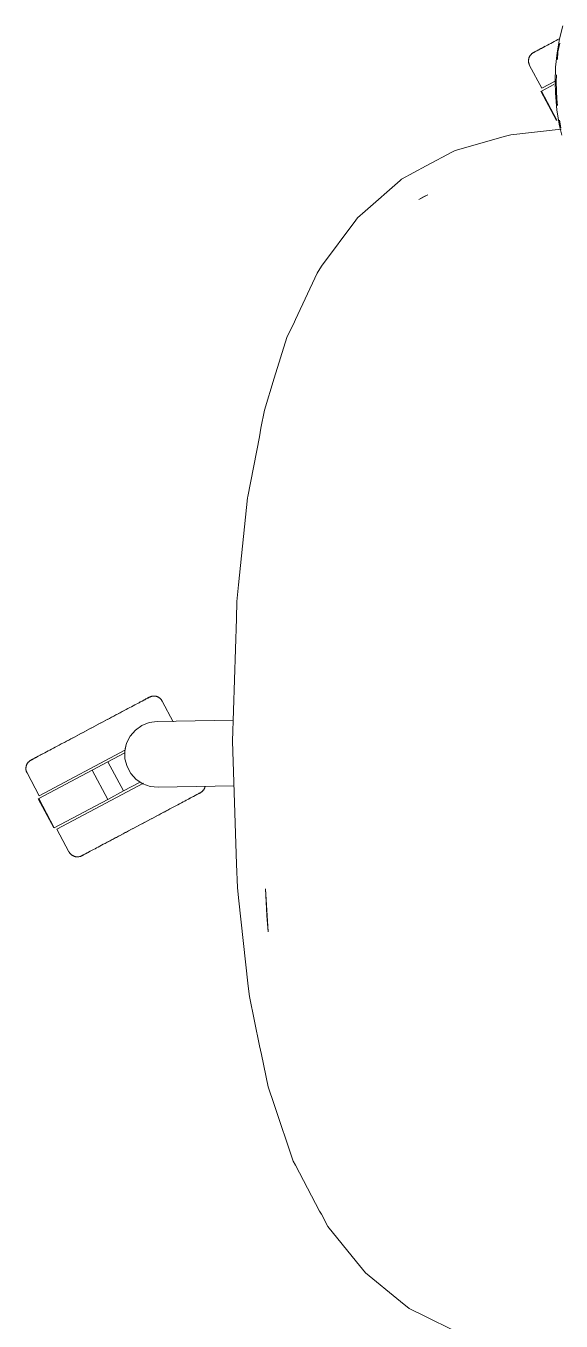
# Model space of a CAD drawing. Header units: millimetres. Extents: x 90978 to 295199, y -4084 to 97293.
# Drawn here: x 196495 to 196722, y 30872 to 31422 of the extents above; entities that cross this region are included whole.
import ezdxf

# ---------------------------------------------------------------- set-up
doc = ezdxf.new("R2010")
doc.units = ezdxf.units.MM
doc.header["$MEASUREMENT"] = 0
doc.layers.add('G-IMPT', color=8, linetype='CONTINUOUS', lineweight=9)
doc.layers.add('I-FURN', color=8, linetype='CONTINUOUS', lineweight=9)

msp = doc.modelspace()

# ---------------------------------------------------------------- linework, layer by layer
at = {"layer": 'G-IMPT'}
for p, q in [((196722.57, 31422.18), (196721.14, 31416.7)), ((196720.14, 31410.76), (196721.14, 31416.7)), ((196721.32, 31414.85), (196720.55, 31411.1)), ((196720.14, 31410.76), (196719.57, 31404.61)), ((196720.55, 31411.1), (196720.36, 31407.9)), ((196719.39, 31398.27), (196719.57, 31404.61)), ((196719.96, 31401.38), (196719.77, 31398.27)), ((196719.48, 31393.77), (196719.39, 31398.27)), ((196720, 31391.11), (196719.77, 31398.27)), ((196719.48, 31393.77), (196720.06, 31386.45)), ((196720, 31391.11), (196720.39, 31388.33)), ((196721.17, 31379.69), (196720.06, 31386.45)), ((196722.15, 31375.76), (196721.17, 31379.69)), ((196721.26, 31382.14), (196721.72, 31378.85)), ((196698.3, 31375.29), (196676.96, 31369.29)), ((196698.3, 31375.29), (196700.56, 31375.93)), ((196721.84, 31378.34), (196700.56, 31375.93)), ((196675.84, 31368.69), (196664.61, 31362.68)), ((196676.96, 31369.29), (196675.84, 31368.69)), ((196664.61, 31362.68), (196654.17, 31357.1)), ((196653.51, 31356.51), (196654.17, 31357.1)), ((196638.72, 31343.49), (196653.51, 31356.51)), ((196661.47, 31348.49), (196665.36, 31350.44)), ((196661.47, 31348.49), (196663.77, 31349.66)), ((196663.77, 31349.66), (196665.36, 31350.44)), ((196634.74, 31339.65), (196635.46, 31340.62)), ((196638.72, 31343.49), (196635.46, 31340.62)), ((196620.17, 31320.16), (196634.74, 31339.65)), ((196619.71, 31319.38), (196618.77, 31317.81)), ((196620.17, 31320.16), (196619.71, 31319.38)), ((196618.34, 31317.1), (196609.08, 31297.46)), ((196618.34, 31317.1), (196618.77, 31317.81)), ((196605.45, 31289.78), (196608.65, 31296.54)), ((196609.08, 31297.46), (196608.65, 31296.54)), ((196605.45, 31289.78), (196600.13, 31272.51)), ((196600.13, 31272.51), (196595.94, 31258.9)), ((196595.94, 31258.9), (196594.48, 31251.3)), ((196593.78, 31247.63), (196588.91, 31222.25)), ((196593.78, 31247.63), (196594.48, 31251.3)), ((196588.82, 31221.79), (196585, 31184.8)), ((196588.82, 31221.79), (196588.91, 31222.25)), ((196585, 31184.8), (196584.27, 31177.73)), ((196584.04, 31170.47), (196584.27, 31177.73)), ((196582.43, 31118.31), (196584.04, 31170.47)), ((196584.13, 31066.13), (196582.43, 31118.31)), ((196584.13, 31066.13), (196584.45, 31056.18)), ((196584.94, 31051.81), (196584.45, 31056.18)), ((196596.34, 31055.65), (196596.97, 31044.31)), ((196596.34, 31055.65), (196597.58, 31037.37)), ((196584.94, 31051.81), (196589.07, 31014.37)), ((196597.58, 31037.37), (196596.97, 31044.31)), ((196589.55, 31009.95), (196589.07, 31014.37)), ((196593.9, 30989.01), (196589.55, 31009.95)), ((196593.9, 30989.01), (196594.67, 30985.33)), ((196594.67, 30985.33), (196597.54, 30971.5)), ((196600.05, 30964.07), (196597.54, 30971.5)), ((196600.05, 30964.07), (196608.2, 30939.98)), ((196609.08, 30938.32), (196608.2, 30939.98)), ((196619.37, 30918.81), (196609.08, 30938.32)), ((196619.37, 30918.81), (196620.1, 30917.43)), ((196622.81, 30912.3), (196620.1, 30917.43)), ((196622.81, 30912.3), (196635.02, 30897.17)), ((196638.78, 30892.51), (196635.02, 30897.17)), ((196653.72, 30880.34), (196638.78, 30892.51)), ((196653.72, 30880.34), (196657.38, 30877.36)), ((196657.38, 30877.36), (196664.54, 30873.84)), ((196676.01, 30868.19), (196664.54, 30873.84))]:
    msp.add_line(p, q, dxfattribs=at)
at = {"layer": 'I-FURN'}
for p, q in [((196711.46, 31411.55), (196711.8, 31411.73)), ((196712, 31411.83), (196711.64, 31411.65)), ((196711.8, 31411.73), (196712.17, 31411.93)), ((196712.39, 31412.04), (196712, 31411.83)), ((196712.17, 31411.93), (196712.58, 31412.15)), ((196712.82, 31412.27), (196712.39, 31412.04)), ((196712.58, 31412.15), (196713.03, 31412.38)), ((196713.29, 31412.52), (196712.82, 31412.27)), ((196713.03, 31412.38), (196713.51, 31412.64)), ((196713.79, 31412.79), (196713.29, 31412.52)), ((196713.51, 31412.64), (196714.03, 31412.91)), ((196714.32, 31413.07), (196713.79, 31412.79)), ((196714.03, 31412.91), (196714.58, 31413.21)), ((196714.89, 31413.37), (196714.32, 31413.07)), ((196714.58, 31413.21), (196715.16, 31413.52)), ((196715.49, 31413.69), (196714.89, 31413.37)), ((196716.13, 31414.03), (196715.49, 31413.69)), ((196716.79, 31414.38), (196716.13, 31414.03)), ((196717.48, 31414.75), (196716.79, 31414.38)), ((196718.21, 31415.14), (196717.48, 31414.75)), ((196718.96, 31415.53), (196718.21, 31415.14)), ((196719.73, 31415.95), (196718.96, 31415.53)), ((196720.53, 31416.37), (196719.73, 31415.95)), ((196721.36, 31416.81), (196720.53, 31416.37)), ((196708.05, 31407.44), (196708.06, 31407.6)), ((196708.05, 31407.28), (196708.05, 31407.44)), ((196708.06, 31407.12), (196708.05, 31407.28)), ((196708.06, 31407.6), (196708.08, 31407.76)), ((196708.07, 31406.96), (196708.06, 31407.12)), ((196708.08, 31406.8), (196708.07, 31406.96)), ((196708.08, 31407.76), (196708.1, 31407.92)), ((196708.11, 31406.64), (196708.08, 31406.8)), ((196708.1, 31407.92), (196708.12, 31408.08)), ((196708.14, 31406.48), (196708.11, 31406.64)), ((196708.12, 31408.08), (196708.16, 31408.24)), ((196708.17, 31406.32), (196708.14, 31406.48)), ((196708.16, 31408.24), (196708.2, 31408.39)), ((196708.22, 31406.17), (196708.17, 31406.32)), ((196708.2, 31408.39), (196708.24, 31408.55)), ((196708.24, 31408.55), (196708.3, 31408.7)), ((196708.3, 31408.7), (196708.36, 31408.85)), ((196708.36, 31408.85), (196708.42, 31409)), ((196708.42, 31409), (196708.49, 31409.14)), ((196708.49, 31409.14), (196708.57, 31409.29)), ((196708.57, 31409.29), (196708.65, 31409.43)), ((196708.65, 31409.43), (196708.73, 31409.56)), ((196708.73, 31409.56), (196708.83, 31409.69)), ((196708.83, 31409.69), (196708.92, 31409.82)), ((196708.92, 31409.82), (196709.03, 31409.95)), ((196709.03, 31409.95), (196709.14, 31410.07)), ((196709.14, 31410.07), (196709.25, 31410.18)), ((196709.25, 31410.18), (196709.36, 31410.29)), ((196709.36, 31410.29), (196709.49, 31410.4)), ((196709.49, 31410.4), (196709.61, 31410.5)), ((196709.61, 31410.5), (196709.74, 31410.6)), ((196709.74, 31410.6), (196709.87, 31410.69)), ((196709.87, 31410.69), (196710.01, 31410.77)), ((196710.01, 31410.77), (196710.15, 31410.85)), ((196710.15, 31410.85), (196710.19, 31410.87)), ((196710.24, 31410.9), (196710.19, 31410.88)), ((196710.19, 31410.87), (196710.21, 31410.88)), ((196710.19, 31410.88), (196710.19, 31410.87)), ((196710.21, 31410.88), (196710.27, 31410.92)), ((196710.32, 31410.94), (196710.24, 31410.9)), ((196710.27, 31410.92), (196710.37, 31410.97)), ((196710.44, 31411.01), (196710.32, 31410.94)), ((196710.37, 31410.97), (196710.51, 31411.04)), ((196710.6, 31411.09), (196710.44, 31411.01)), ((196710.51, 31411.04), (196710.69, 31411.14)), ((196710.8, 31411.2), (196710.6, 31411.09)), ((196710.69, 31411.14), (196710.91, 31411.26)), ((196711.04, 31411.33), (196710.8, 31411.2)), ((196710.91, 31411.26), (196711.17, 31411.39)), ((196711.32, 31411.48), (196711.04, 31411.33)), ((196711.17, 31411.39), (196711.46, 31411.55)), ((196711.64, 31411.65), (196711.32, 31411.48)), ((196708.27, 31406.01), (196708.22, 31406.17)), ((196708.32, 31405.86), (196708.27, 31406.01)), ((196708.38, 31405.71), (196708.32, 31405.86)), ((196708.45, 31405.57), (196708.38, 31405.71)), ((196708.52, 31405.42), (196708.45, 31405.57)), ((196708.52, 31405.42), (196713.67, 31395.74)), ((196713.49, 31394.51), (196718.78, 31397.32)), ((196713.67, 31395.74), (196719.3, 31398.73)), ((196713.32, 31394.42), (196719.89, 31382.05)), ((196720.06, 31382.15), (196713.49, 31394.51)), ((196720.16, 31382.2), (196720.06, 31382.15)), ((196546.38, 31136.68), (196546.13, 31136.54)), ((196546.25, 31136.6), (196546.49, 31136.73)), ((196546.6, 31136.79), (196546.38, 31136.68)), ((196546.49, 31136.73), (196546.69, 31136.84)), ((196546.78, 31136.89), (196546.6, 31136.79)), ((196546.69, 31136.84), (196546.85, 31136.93)), ((196546.92, 31136.96), (196546.78, 31136.89)), ((196546.85, 31136.93), (196546.97, 31136.99)), ((196547.02, 31137.02), (196546.92, 31136.96)), ((196546.97, 31136.99), (196547.06, 31137.03)), ((196547.08, 31137.05), (196547.02, 31137.02)), ((196547.06, 31137.03), (196547.1, 31137.06)), ((196547.1, 31137.06), (196547.08, 31137.05)), ((196547.1, 31137.06), (196547.25, 31137.13)), ((196547.1, 31137.06), (196547.1, 31137.06)), ((196547.25, 31137.13), (196547.39, 31137.2)), ((196547.39, 31137.2), (196547.54, 31137.26)), ((196547.54, 31137.26), (196547.7, 31137.32)), ((196547.7, 31137.32), (196547.85, 31137.36)), ((196547.85, 31137.36), (196548, 31137.41)), ((196548, 31137.41), (196548.16, 31137.44)), ((196548.16, 31137.44), (196548.32, 31137.47)), ((196548.32, 31137.47), (196548.48, 31137.5)), ((196548.48, 31137.5), (196548.64, 31137.52)), ((196548.64, 31137.52), (196548.8, 31137.53)), ((196548.8, 31137.53), (196548.96, 31137.53)), ((196548.96, 31137.53), (196549.12, 31137.53)), ((196549.12, 31137.53), (196549.28, 31137.52)), ((196549.28, 31137.52), (196549.44, 31137.51)), ((196549.44, 31137.51), (196549.6, 31137.48)), ((196549.6, 31137.48), (196549.76, 31137.46)), ((196549.76, 31137.46), (196549.92, 31137.42)), ((196549.92, 31137.42), (196550.08, 31137.38)), ((196550.08, 31137.38), (196550.23, 31137.34)), ((196550.23, 31137.34), (196550.38, 31137.28)), ((196550.38, 31137.28), (196550.53, 31137.23)), ((196550.53, 31137.23), (196550.68, 31137.16)), ((196550.68, 31137.16), (196550.83, 31137.09)), ((196550.83, 31137.09), (196550.97, 31137.02)), ((196550.97, 31137.02), (196551.11, 31136.93)), ((196551.11, 31136.93), (196551.24, 31136.85)), ((196551.24, 31136.85), (196551.37, 31136.75)), ((196551.37, 31136.75), (196551.5, 31136.66)), ((196551.5, 31136.66), (196551.63, 31136.55)), ((196535.09, 31130.67), (196535.94, 31131.12)), ((196536.38, 31131.36), (196535.55, 31130.92)), ((196537.2, 31131.79), (196536.38, 31131.36)), ((196537.98, 31132.21), (196537.2, 31131.79)), ((196538.75, 31132.61), (196537.98, 31132.21)), ((196539.48, 31133.01), (196538.75, 31132.61)), ((196540.19, 31133.38), (196539.48, 31133.01)), ((196540.87, 31133.74), (196540.19, 31133.38)), ((196541.51, 31134.09), (196540.87, 31133.74)), ((196542.13, 31134.41), (196541.51, 31134.09)), ((196542.71, 31134.72), (196542.13, 31134.41)), ((196542.4, 31134.56), (196542.97, 31134.86)), ((196543.26, 31135.02), (196542.71, 31134.72)), ((196542.97, 31134.86), (196543.51, 31135.15)), ((196543.78, 31135.29), (196543.26, 31135.02)), ((196543.51, 31135.15), (196544.01, 31135.41)), ((196544.26, 31135.55), (196543.78, 31135.29)), ((196544.01, 31135.41), (196544.47, 31135.66)), ((196544.71, 31135.79), (196544.26, 31135.55)), ((196544.47, 31135.66), (196544.9, 31135.89)), ((196545.12, 31136), (196544.71, 31135.79)), ((196544.9, 31135.89), (196545.3, 31136.1)), ((196545.49, 31136.2), (196545.12, 31136)), ((196545.3, 31136.1), (196545.65, 31136.29)), ((196545.83, 31136.38), (196545.49, 31136.2)), ((196545.65, 31136.29), (196545.97, 31136.46)), ((196546.13, 31136.54), (196545.83, 31136.38)), ((196545.97, 31136.46), (196546.25, 31136.6)), ((196551.63, 31136.55), (196551.75, 31136.45)), ((196551.75, 31136.45), (196551.86, 31136.33)), ((196551.86, 31136.33), (196551.97, 31136.22)), ((196551.97, 31136.22), (196552.08, 31136.1)), ((196552.08, 31136.1), (196552.18, 31135.97)), ((196552.18, 31135.97), (196552.28, 31135.84)), ((196552.28, 31135.84), (196552.37, 31135.71)), ((196552.37, 31135.71), (196552.45, 31135.57)), ((196552.45, 31135.57), (196552.53, 31135.43)), ((196552.53, 31135.43), (196552.55, 31135.39)), ((196557.26, 31126.55), (196552.55, 31135.39)), ((196524.71, 31125.15), (196525.7, 31125.68)), ((196526.24, 31125.97), (196525.25, 31125.44)), ((196525.7, 31125.68), (196526.69, 31126.21)), ((196527.23, 31126.49), (196526.24, 31125.97)), ((196526.69, 31126.21), (196527.68, 31126.73)), ((196528.21, 31127.01), (196527.23, 31126.49)), ((196527.68, 31126.73), (196528.65, 31127.25)), ((196529.17, 31127.53), (196528.21, 31127.01)), ((196528.65, 31127.25), (196529.62, 31127.76)), ((196530.13, 31128.03), (196529.17, 31127.53)), ((196529.62, 31127.76), (196530.57, 31128.27)), ((196531.08, 31128.54), (196530.13, 31128.03)), ((196530.57, 31128.27), (196531.51, 31128.77)), ((196532.01, 31129.03), (196531.08, 31128.54)), ((196531.51, 31128.77), (196532.43, 31129.26)), ((196532.92, 31129.52), (196532.01, 31129.03)), ((196532.43, 31129.26), (196533.33, 31129.74)), ((196533.81, 31129.99), (196532.92, 31129.52)), ((196533.33, 31129.74), (196534.22, 31130.21)), ((196534.69, 31130.46), (196533.81, 31129.99)), ((196534.22, 31130.21), (196535.09, 31130.67)), ((196535.55, 31130.92), (196534.69, 31130.46)), ((196543.89, 31125.05), (196547.03, 31126.3)), ((196547.03, 31126.3), (196550.37, 31126.77)), ((196550.37, 31126.77), (196582.71, 31127.33)), ((196515.28, 31120.14), (196514.32, 31119.63)), ((196514.76, 31119.86), (196515.73, 31120.38)), ((196516.26, 31120.66), (196515.28, 31120.14)), ((196515.73, 31120.38), (196516.71, 31120.9)), ((196517.24, 31121.18), (196516.26, 31120.66)), ((196516.71, 31120.9), (196517.69, 31121.42)), ((196518.23, 31121.71), (196517.24, 31121.18)), ((196517.69, 31121.42), (196518.69, 31121.95)), ((196519.23, 31122.24), (196518.23, 31121.71)), ((196518.69, 31121.95), (196519.69, 31122.48)), ((196520.23, 31122.77), (196519.23, 31122.24)), ((196519.69, 31122.48), (196520.69, 31123.01)), ((196521.23, 31123.3), (196520.23, 31122.77)), ((196520.69, 31123.01), (196521.7, 31123.55)), ((196522.24, 31123.84), (196521.23, 31123.3)), ((196521.7, 31123.55), (196522.7, 31124.08)), ((196523.24, 31124.37), (196522.24, 31123.84)), ((196522.7, 31124.08), (196523.71, 31124.62)), ((196524.25, 31124.91), (196523.24, 31124.37)), ((196523.71, 31124.62), (196524.71, 31125.15)), ((196525.25, 31125.44), (196524.25, 31124.91)), ((196537.44, 31117.51), (196538.96, 31120.53)), ((196538.96, 31120.53), (196541.15, 31123.09)), ((196541.15, 31123.09), (196543.89, 31125.05)), ((196500.31, 31095.19), (196537.03, 31114.72)), ((196505.6, 31114.99), (196504.85, 31114.59)), ((196506.37, 31115.4), (196505.6, 31114.99)), ((196507.17, 31115.83), (196506.37, 31115.4)), ((196508, 31116.27), (196507.17, 31115.83)), ((196508.85, 31116.72), (196508, 31116.27)), ((196509.71, 31117.18), (196508.85, 31116.72)), ((196510.6, 31117.65), (196509.71, 31117.18)), ((196511.51, 31118.13), (196510.6, 31117.65)), ((196511.02, 31117.87), (196511.93, 31118.36)), ((196512.43, 31118.62), (196511.51, 31118.13)), ((196511.93, 31118.36), (196512.86, 31118.85)), ((196513.37, 31119.12), (196512.43, 31118.62)), ((196512.86, 31118.85), (196513.8, 31119.35)), ((196514.32, 31119.63), (196513.37, 31119.12)), ((196513.8, 31119.35), (196514.76, 31119.86)), ((196536.69, 31114.22), (196537.44, 31117.51)), ((196495.38, 31109.02), (196495.47, 31109.15)), ((196495.47, 31109.15), (196495.57, 31109.28)), ((196495.57, 31109.28), (196495.67, 31109.4)), ((196495.67, 31109.4), (196495.78, 31109.52)), ((196495.78, 31109.52), (196495.89, 31109.64)), ((196495.89, 31109.64), (196496.01, 31109.75)), ((196496.01, 31109.75), (196496.13, 31109.85)), ((196496.13, 31109.85), (196496.25, 31109.95)), ((196496.25, 31109.95), (196496.38, 31110.05)), ((196496.38, 31110.05), (196496.51, 31110.14)), ((196496.51, 31110.14), (196496.65, 31110.23)), ((196496.65, 31110.23), (196496.79, 31110.31)), ((196496.79, 31110.31), (196496.83, 31110.33)), ((196496.83, 31110.33), (196496.85, 31110.34)), ((196496.84, 31110.33), (196496.83, 31110.33)), ((196496.88, 31110.35), (196496.84, 31110.33)), ((196496.85, 31110.34), (196496.91, 31110.37)), ((196496.96, 31110.4), (196496.88, 31110.35)), ((196496.91, 31110.37), (196497.01, 31110.42)), ((196497.08, 31110.46), (196496.96, 31110.4)), ((196497.01, 31110.42), (196497.15, 31110.5)), ((196497.24, 31110.55), (196497.08, 31110.46)), ((196497.15, 31110.5), (196497.33, 31110.59)), ((196497.44, 31110.65), (196497.24, 31110.55)), ((196497.33, 31110.59), (196497.55, 31110.71)), ((196497.68, 31110.78), (196497.44, 31110.65)), ((196497.55, 31110.71), (196497.81, 31110.85)), ((196497.96, 31110.93), (196497.68, 31110.78)), ((196497.81, 31110.85), (196498.11, 31111.01)), ((196498.28, 31111.1), (196497.96, 31110.93)), ((196498.11, 31111.01), (196498.44, 31111.18)), ((196498.64, 31111.29), (196498.28, 31111.1)), ((196498.44, 31111.18), (196498.81, 31111.38)), ((196499.03, 31111.5), (196498.64, 31111.29)), ((196498.81, 31111.38), (196499.22, 31111.6)), ((196499.46, 31111.73), (196499.03, 31111.5)), ((196499.22, 31111.6), (196499.67, 31111.84)), ((196499.93, 31111.97), (196499.46, 31111.73)), ((196499.67, 31111.84), (196500.15, 31112.09)), ((196500.43, 31112.24), (196499.93, 31111.97)), ((196500.15, 31112.09), (196500.67, 31112.37)), ((196500.96, 31112.53), (196500.43, 31112.24)), ((196500.67, 31112.37), (196501.22, 31112.66)), ((196501.53, 31112.83), (196500.96, 31112.53)), ((196501.22, 31112.66), (196501.8, 31112.97)), ((196502.13, 31113.15), (196501.53, 31112.83)), ((196502.77, 31113.48), (196502.13, 31113.15)), ((196503.43, 31113.84), (196502.77, 31113.48)), ((196504.12, 31114.21), (196503.43, 31113.84)), ((196504.85, 31114.59), (196504.12, 31114.21)), ((196522.84, 31106.04), (196529.48, 31109.57)), ((196529.48, 31109.57), (196536.62, 31113.37)), ((196536.05, 31097.21), (196529.48, 31109.57)), ((196536.75, 31110.85), (196536.69, 31114.22)), ((196537.62, 31107.59), (196536.75, 31110.85)), ((196494.69, 31106.9), (196494.7, 31107.06)), ((196494.69, 31106.73), (196494.69, 31106.9)), ((196494.7, 31106.57), (196494.69, 31106.73)), ((196494.7, 31107.06), (196494.72, 31107.22)), ((196494.71, 31106.41), (196494.7, 31106.57)), ((196494.72, 31106.25), (196494.71, 31106.41)), ((196494.72, 31107.22), (196494.74, 31107.38)), ((196494.75, 31106.09), (196494.72, 31106.25)), ((196494.74, 31107.38), (196494.77, 31107.54)), ((196494.78, 31105.93), (196494.75, 31106.09)), ((196494.77, 31107.54), (196494.8, 31107.69)), ((196494.82, 31105.78), (196494.78, 31105.93)), ((196494.8, 31107.69), (196494.84, 31107.85)), ((196494.86, 31105.62), (196494.82, 31105.78)), ((196494.84, 31107.85), (196494.89, 31108)), ((196494.91, 31105.47), (196494.86, 31105.62)), ((196494.89, 31108), (196494.94, 31108.16)), ((196494.96, 31105.32), (196494.91, 31105.47)), ((196494.94, 31108.16), (196495, 31108.31)), ((196495.02, 31105.17), (196494.96, 31105.32)), ((196495, 31108.31), (196495.06, 31108.45)), ((196495.09, 31105.02), (196495.02, 31105.17)), ((196495.06, 31108.45), (196495.13, 31108.6)), ((196495.16, 31104.88), (196495.09, 31105.02)), ((196495.13, 31108.6), (196495.21, 31108.74)), ((196495.16, 31104.88), (196500.31, 31095.19)), ((196495.21, 31108.74), (196495.29, 31108.88)), ((196495.29, 31108.88), (196495.38, 31109.02)), ((196500.13, 31093.96), (196522.84, 31106.04)), ((196529.41, 31093.67), (196522.84, 31106.04)), ((196539.24, 31104.63), (196537.62, 31107.59)), ((196541.52, 31102.14), (196539.24, 31104.63)), ((196507.82, 31081.06), (196544.57, 31100.6)), ((196543.2, 31101), (196536.05, 31097.21)), ((196544.33, 31100.28), (196541.52, 31102.14)), ((196547.5, 31099.14), (196544.33, 31100.28)), ((196550.86, 31098.79), (196547.5, 31099.14)), ((196583.05, 31099.35), (196550.86, 31098.79)), ((196570.4, 31098.17), (196570.32, 31098.03)), ((196570.47, 31098.32), (196570.4, 31098.17)), ((196570.53, 31098.47), (196570.47, 31098.32)), ((196570.59, 31098.62), (196570.53, 31098.47)), ((196570.64, 31098.77), (196570.59, 31098.62)), ((196570.69, 31098.92), (196570.64, 31098.77)), ((196570.73, 31099.08), (196570.69, 31098.92)), ((196499.96, 31093.87), (196506.53, 31081.51)), ((196506.7, 31081.6), (196500.13, 31093.96)), ((196529.41, 31093.67), (196506.7, 31081.6)), ((196536.05, 31097.21), (196529.41, 31093.67)), ((196561.4, 31092.56), (196562.1, 31092.93)), ((196562.1, 31092.93), (196562.76, 31093.29)), ((196562.76, 31093.29), (196563.4, 31093.62)), ((196563.4, 31093.62), (196564, 31093.94)), ((196564.31, 31094.11), (196563.73, 31093.8)), ((196564, 31093.94), (196564.57, 31094.25)), ((196564.86, 31094.4), (196564.31, 31094.11)), ((196564.57, 31094.25), (196565.1, 31094.53)), ((196565.38, 31094.68), (196564.86, 31094.4)), ((196565.1, 31094.53), (196565.6, 31094.8)), ((196565.86, 31094.93), (196565.38, 31094.68)), ((196565.6, 31094.8), (196566.07, 31095.04)), ((196566.31, 31095.17), (196565.86, 31094.93)), ((196566.07, 31095.04), (196566.5, 31095.27)), ((196566.72, 31095.39), (196566.31, 31095.17)), ((196566.5, 31095.27), (196566.89, 31095.48)), ((196567.09, 31095.59), (196566.72, 31095.39)), ((196566.89, 31095.48), (196567.25, 31095.67)), ((196567.42, 31095.77), (196567.09, 31095.59)), ((196567.25, 31095.67), (196567.57, 31095.84)), ((196567.72, 31095.92), (196567.42, 31095.77)), ((196567.57, 31095.84), (196567.84, 31095.99)), ((196567.98, 31096.06), (196567.72, 31095.92)), ((196567.84, 31095.99), (196568.09, 31096.12)), ((196568.2, 31096.18), (196567.98, 31096.06)), ((196568.09, 31096.12), (196568.29, 31096.22)), ((196568.38, 31096.27), (196568.2, 31096.18)), ((196568.29, 31096.22), (196568.45, 31096.31)), ((196568.52, 31096.35), (196568.38, 31096.27)), ((196568.45, 31096.31), (196568.57, 31096.37)), ((196568.62, 31096.4), (196568.52, 31096.35)), ((196568.57, 31096.37), (196568.65, 31096.42)), ((196568.68, 31096.43), (196568.62, 31096.4)), ((196568.65, 31096.42), (196568.69, 31096.44)), ((196568.7, 31096.44), (196568.68, 31096.43)), ((196568.69, 31096.44), (196568.7, 31096.44)), ((196568.74, 31096.46), (196568.7, 31096.44)), ((196568.88, 31096.54), (196568.74, 31096.46)), ((196569.01, 31096.63), (196568.88, 31096.54)), ((196569.15, 31096.72), (196569.01, 31096.63)), ((196569.28, 31096.82), (196569.15, 31096.72)), ((196569.4, 31096.92), (196569.28, 31096.82)), ((196569.52, 31097.02), (196569.4, 31096.92)), ((196569.64, 31097.14), (196569.52, 31097.02)), ((196569.75, 31097.25), (196569.64, 31097.14)), ((196569.86, 31097.37), (196569.75, 31097.25)), ((196569.96, 31097.5), (196569.86, 31097.37)), ((196570.06, 31097.62), (196569.96, 31097.5)), ((196570.15, 31097.76), (196570.06, 31097.62)), ((196570.24, 31097.89), (196570.15, 31097.76)), ((196570.32, 31098.03), (196570.24, 31097.89)), ((196550.25, 31086.63), (196551.21, 31087.15)), ((196551.73, 31087.42), (196550.77, 31086.91)), ((196551.21, 31087.15), (196552.16, 31087.65)), ((196552.67, 31087.92), (196551.73, 31087.42)), ((196552.16, 31087.65), (196553.1, 31088.15)), ((196553.6, 31088.42), (196552.67, 31087.92)), ((196553.1, 31088.15), (196554.02, 31088.64)), ((196554.51, 31088.9), (196553.6, 31088.42)), ((196554.02, 31088.64), (196554.93, 31089.12)), ((196554.93, 31089.12), (196555.82, 31089.59)), ((196555.82, 31089.59), (196556.68, 31090.05)), ((196556.68, 31090.05), (196557.53, 31090.51)), ((196557.53, 31090.51), (196558.36, 31090.94)), ((196558.36, 31090.94), (196559.16, 31091.37)), ((196559.16, 31091.37), (196559.93, 31091.78)), ((196559.93, 31091.78), (196560.68, 31092.18)), ((196560.68, 31092.18), (196561.4, 31092.56)), ((196540.82, 31081.62), (196539.83, 31081.09)), ((196540.28, 31081.33), (196541.28, 31081.87)), ((196541.82, 31082.15), (196540.82, 31081.62)), ((196541.28, 31081.87), (196542.29, 31082.4)), ((196542.83, 31082.69), (196541.82, 31082.15)), ((196542.29, 31082.4), (196543.29, 31082.93)), ((196543.83, 31083.22), (196542.83, 31082.69)), ((196543.29, 31082.93), (196544.3, 31083.47)), ((196544.84, 31083.76), (196543.83, 31083.22)), ((196544.3, 31083.47), (196545.3, 31084)), ((196545.84, 31084.29), (196544.84, 31083.76)), ((196545.3, 31084), (196546.3, 31084.53)), ((196546.84, 31084.82), (196545.84, 31084.29)), ((196546.3, 31084.53), (196547.3, 31085.06)), ((196547.84, 31085.35), (196546.84, 31084.82)), ((196547.3, 31085.06), (196548.29, 31085.59)), ((196548.82, 31085.87), (196547.84, 31085.35)), ((196548.29, 31085.59), (196549.27, 31086.11)), ((196549.8, 31086.39), (196548.82, 31085.87)), ((196549.27, 31086.11), (196550.25, 31086.63)), ((196550.77, 31086.91), (196549.8, 31086.39)), ((196507.82, 31081.06), (196512.97, 31071.38)), ((196529.98, 31075.86), (196530.84, 31076.31)), ((196531.31, 31076.56), (196530.44, 31076.1)), ((196530.84, 31076.31), (196531.71, 31076.78)), ((196532.2, 31077.03), (196531.31, 31076.56)), ((196531.71, 31076.78), (196532.61, 31077.25)), ((196533.1, 31077.52), (196532.2, 31077.03)), ((196532.61, 31077.25), (196533.52, 31077.74)), ((196534.02, 31078.01), (196533.1, 31077.52)), ((196533.52, 31077.74), (196534.45, 31078.23)), ((196534.96, 31078.5), (196534.02, 31078.01)), ((196534.45, 31078.23), (196535.4, 31078.74)), ((196535.91, 31079.01), (196534.96, 31078.5)), ((196535.4, 31078.74), (196536.36, 31079.25)), ((196536.88, 31079.52), (196535.91, 31079.01)), ((196536.36, 31079.25), (196537.32, 31079.76)), ((196537.85, 31080.04), (196536.88, 31079.52)), ((196537.32, 31079.76), (196538.3, 31080.28)), ((196538.83, 31080.56), (196537.85, 31080.04)), ((196538.3, 31080.28), (196539.29, 31080.81)), ((196539.83, 31081.09), (196538.83, 31080.56)), ((196539.29, 31080.81), (196540.28, 31081.33)), ((196513, 31071.34), (196512.97, 31071.38)), ((196513.08, 31071.2), (196513, 31071.34)), ((196513.16, 31071.06), (196513.08, 31071.2)), ((196513.25, 31070.93), (196513.16, 31071.06)), ((196513.35, 31070.8), (196513.25, 31070.93)), ((196513.45, 31070.68), (196513.35, 31070.8)), ((196513.56, 31070.55), (196513.45, 31070.68)), ((196520.23, 31070.67), (196519.88, 31070.48)), ((196520.04, 31070.57), (196520.41, 31070.77)), ((196520.63, 31070.88), (196520.23, 31070.67)), ((196520.41, 31070.77), (196520.82, 31070.99)), ((196521.06, 31071.11), (196520.63, 31070.88)), ((196520.82, 31070.99), (196521.27, 31071.22)), ((196521.52, 31071.36), (196521.06, 31071.11)), ((196521.27, 31071.22), (196521.75, 31071.48)), ((196522.02, 31071.63), (196521.52, 31071.36)), ((196521.75, 31071.48), (196522.26, 31071.75)), ((196522.56, 31071.91), (196522.02, 31071.63)), ((196522.26, 31071.75), (196522.82, 31072.05)), ((196523.13, 31072.21), (196522.56, 31071.91)), ((196522.82, 31072.05), (196523.4, 31072.36)), ((196523.4, 31072.36), (196524.02, 31072.69)), ((196524.02, 31072.69), (196524.66, 31073.03)), ((196524.66, 31073.03), (196525.34, 31073.39)), ((196525.34, 31073.39), (196526.05, 31073.77)), ((196526.05, 31073.77), (196526.78, 31074.16)), ((196526.78, 31074.16), (196527.55, 31074.56)), ((196527.55, 31074.56), (196528.33, 31074.98)), ((196528.33, 31074.98), (196529.15, 31075.41)), ((196529.15, 31075.41), (196529.98, 31075.86)), ((196530.44, 31076.1), (196529.59, 31075.65)), ((196513.67, 31070.44), (196513.56, 31070.55)), ((196513.78, 31070.33), (196513.67, 31070.44)), ((196513.9, 31070.22), (196513.78, 31070.33)), ((196514.03, 31070.12), (196513.9, 31070.22)), ((196514.15, 31070.02), (196514.03, 31070.12)), ((196514.29, 31069.92), (196514.15, 31070.02)), ((196514.42, 31069.84), (196514.29, 31069.92)), ((196514.56, 31069.76), (196514.42, 31069.84)), ((196514.7, 31069.68), (196514.56, 31069.76)), ((196514.85, 31069.61), (196514.7, 31069.68)), ((196515, 31069.55), (196514.85, 31069.61)), ((196515.15, 31069.49), (196515, 31069.55)), ((196515.3, 31069.43), (196515.15, 31069.49)), ((196515.45, 31069.39), (196515.3, 31069.43)), ((196515.61, 31069.35), (196515.45, 31069.39)), ((196515.77, 31069.31), (196515.61, 31069.35)), ((196515.93, 31069.29), (196515.77, 31069.31)), ((196516.09, 31069.27), (196515.93, 31069.29)), ((196516.25, 31069.25), (196516.09, 31069.27)), ((196516.41, 31069.24), (196516.25, 31069.25)), ((196516.57, 31069.24), (196516.41, 31069.24)), ((196516.73, 31069.25), (196516.57, 31069.24)), ((196516.89, 31069.26), (196516.73, 31069.25)), ((196517.05, 31069.27), (196516.89, 31069.26)), ((196517.21, 31069.3), (196517.05, 31069.27)), ((196517.37, 31069.33), (196517.21, 31069.3)), ((196517.53, 31069.36), (196517.37, 31069.33)), ((196517.68, 31069.41), (196517.53, 31069.36)), ((196517.83, 31069.46), (196517.68, 31069.41)), ((196517.99, 31069.51), (196517.83, 31069.46)), ((196518.13, 31069.57), (196517.99, 31069.51)), ((196518.28, 31069.64), (196518.13, 31069.57)), ((196518.43, 31069.71), (196518.28, 31069.64)), ((196518.47, 31069.74), (196518.43, 31069.72)), ((196518.43, 31069.72), (196518.43, 31069.71)), ((196518.43, 31069.71), (196518.45, 31069.72)), ((196518.45, 31069.72), (196518.51, 31069.75)), ((196518.56, 31069.78), (196518.47, 31069.74)), ((196518.51, 31069.75), (196518.61, 31069.81)), ((196518.68, 31069.85), (196518.56, 31069.78)), ((196518.61, 31069.81), (196518.75, 31069.88)), ((196518.84, 31069.93), (196518.68, 31069.85)), ((196518.75, 31069.88), (196518.93, 31069.98)), ((196519.04, 31070.04), (196518.84, 31069.93)), ((196518.93, 31069.98), (196519.15, 31070.1)), ((196519.28, 31070.17), (196519.04, 31070.04)), ((196519.15, 31070.1), (196519.4, 31070.23)), ((196519.56, 31070.32), (196519.28, 31070.17)), ((196519.4, 31070.23), (196519.7, 31070.39)), ((196519.88, 31070.48), (196519.56, 31070.32)), ((196519.7, 31070.39), (196520.04, 31070.57))]:
    msp.add_line(p, q, dxfattribs=at)
msp.add_arc((196550.42, 31112.78), 13.81, 162.664, 167.6527, dxfattribs=at)
msp.add_open_spline([(196536.81, 31115.14), (196536.89, 31115.57), (196536.99, 31115.99), (196537.11, 31116.41)], degree=3, dxfattribs=at)

doc.saveas('drawing.dxf')
